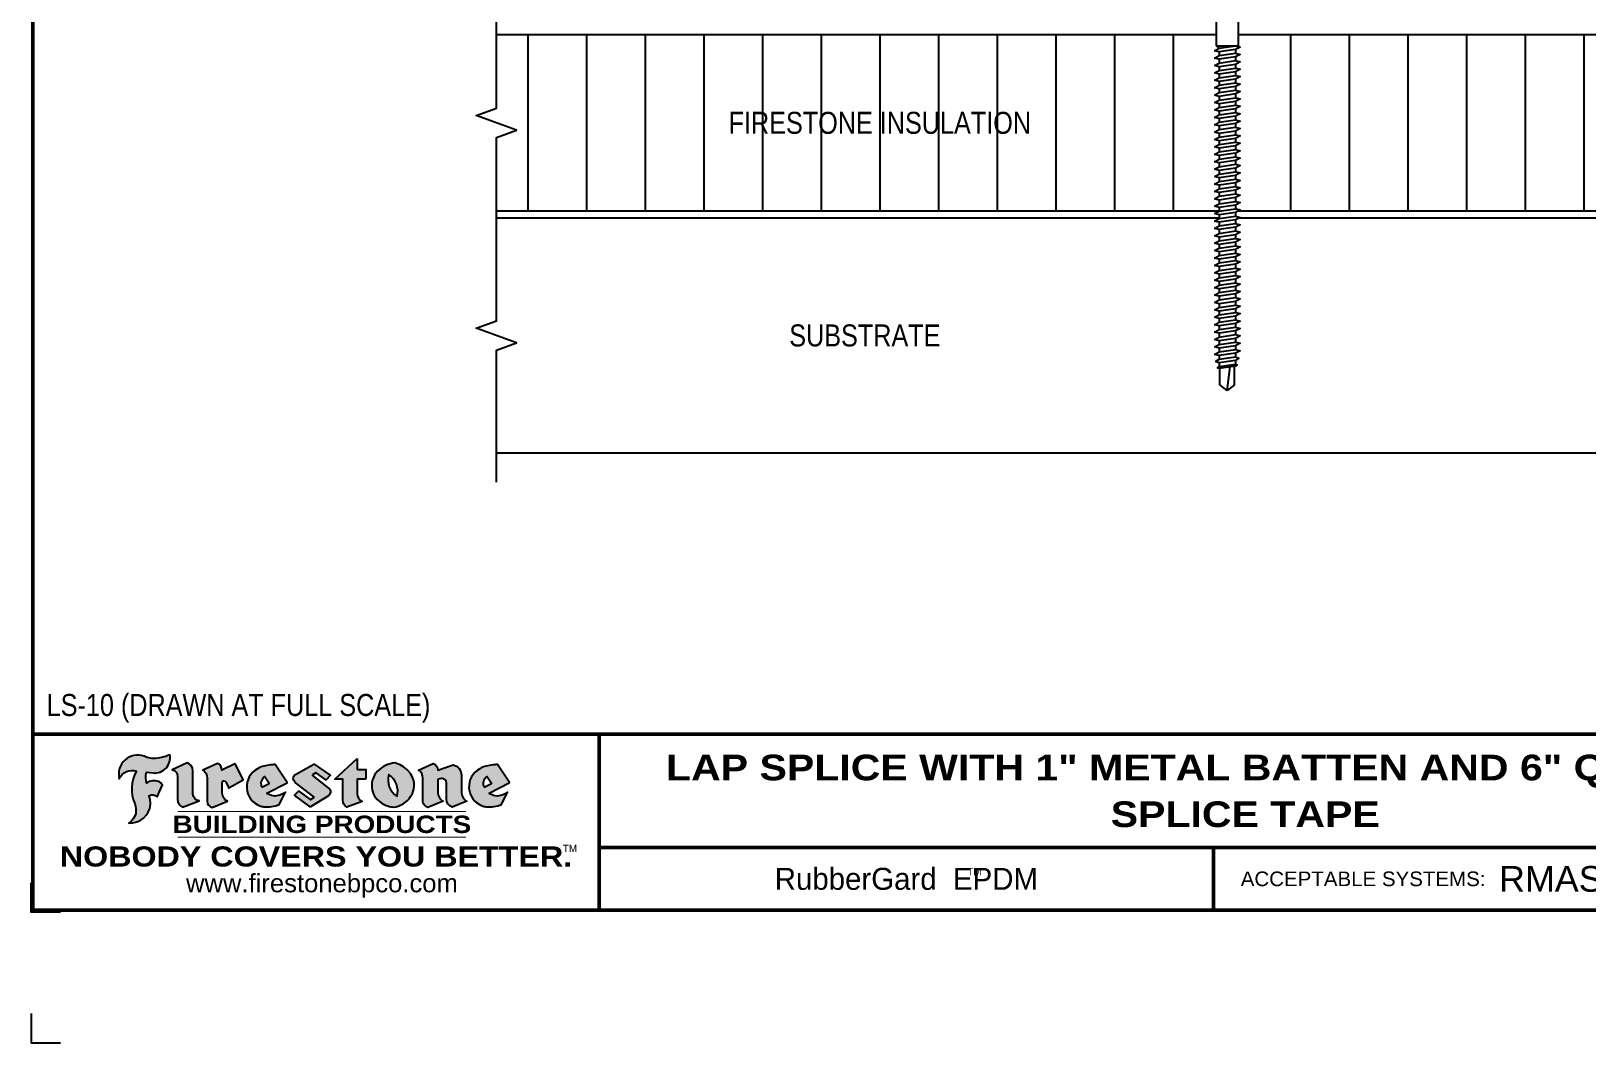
# Model space of a CAD drawing. Header units: inches. Extents: x 143.4 to 163.5, y 96.2 to 113.
# Drawn here: x 143.45 to 156.71, y 96.24 to 104.86 of the extents above; entities that cross this region are included whole.
import ezdxf
from ezdxf.enums import TextEntityAlignment as Align

# ---------------------------------------------------------------- set-up
doc = ezdxf.new("R2010")
doc.units = ezdxf.units.IN
doc.header["$MEASUREMENT"] = 0
doc.layers.get('0').update_dxf_attribs({"linetype": 'CONTINUOUS'})
doc.layers.get('DEFPOINTS').update_dxf_attribs({"linetype": 'CONTINUOUS'})
for name, color, linetype in [('FSBP-ACCESSORY-FIRESTONE', 7, 'CONTINUOUS'), ('FSBP-ANNO-NOTE', 7, 'CONTINUOUS'), ('FSBP-INSULATION', 7, 'CONTINUOUS'), ('FSBP-SUBSTRATE-GENERIC', 9, 'CONTINUOUS'), ('FSBP-TTLB', 7, 'CONTINUOUS'), ('FSBP-TTLB-BORDER', 7, 'CONTINUOUS'), ('FSBP-TTLB-TEXT', 7, 'CONTINUOUS')]:
    doc.layers.add(name, color=color, linetype=linetype)
doc.styles.add('FSBP_ARIAL', font='arial.ttf')
doc.styles.add('FSBP_ARIAL_BOLD', font='')
doc.styles.add('FSBP_ARIAL_NAR', font='ARIALN.TTF')
doc.styles.add('FSBP_BANKGOTHIC', font='bgothm.ttf')
doc.styles.get('FSBP_ARIAL_BOLD').set_extended_font_data('Arial Black')

# ---------------------------------------------------------------- blocks, each defined once
blk = doc.blocks.new('FSBP_AP_FASTENER_01')
at = {"layer": 'FSBP-ACCESSORY-FIRESTONE'}
for p, q in [((-0.125, 0.04849224421338505), (-0.09375, -0.01400775578661495)), ((0.09375, -0.01400775578661495), (0.125, 0.04849224421338505)), ((-0.09375, -0.01400775578661495), (-0.09375, -0.264007755786615)), ((-0.09375, -0.01400775578661495), (0.09375, -0.01400775578661495)), ((0.09375, -0.01400775578661495), (0.09375, -0.264007755786615)), ((-0.09375, -0.264007755786615), (-0.0703125, -0.2840970415008996)), ((-0.0703125, -0.3156643085181585), (-0.0703125, -0.3472315755354103)), ((-0.0703125, -0.3787988425526763), (-0.0703125, -0.410366109569928)), ((0.0703125, -0.2955750228038667), (0.0703125, -0.3271422898211327)), ((0.0703125, -0.3587095568383845), (0.0703125, -0.3902768238556433)), ((-0.0703125, -0.4419333765871798), (-0.0703125, -0.4735006436044458)), ((-0.0703125, -0.5050679106216975), (-0.0703125, -0.5366351776389564)), ((0.0703125, -0.4218440908729022), (0.0703125, -0.453411357890154)), ((0.0703125, -0.4849786249074128), (0.0703125, -0.5165458919246717)), ((-0.0703125, -0.5682024446562153), (-0.0703125, -0.599769711673467)), ((-0.0703125, -0.631336978690733), (-0.0703125, -0.6629042457079848)), ((0.0703125, -0.5481131589419235), (0.0703125, -0.5796804259591894)), ((0.0703125, -0.6112476929764412), (0.0703125, -0.6428149599937001)), ((-0.0703125, -0.6944715127252366), (-0.0703125, -0.7260387797425025)), ((-0.0703125, -0.7576060467597543), (-0.0703125, -0.7891733137770132)), ((0.0703125, -0.674382227010959), (0.0703125, -0.7059494940282107)), ((0.0703125, -0.7375167610454696), (0.0703125, -0.7690840280627285)), ((-0.0703125, -0.820740580794272), (-0.0703125, -0.8523078478115238)), ((-0.0703125, -0.8838751148287898), (-0.0703125, -0.9154423818460415)), ((0.0703125, -0.8006512950799802), (0.0703125, -0.8322185620972462)), ((0.0703125, -0.863785829114498), (0.0703125, -0.8953530961317568)), ((0.0703125, -0.9269203631490157), (0.0703125, -0.9584876301662675)), ((-0.0703125, -0.9470096488632933), (-0.0703125, -0.9785769158805593)), ((-0.0703125, -1.010144182897811), (-0.0703125, -1.04171144991507)), ((0.0703125, -0.9900548971835264), (0.0703125, -1.021622164200785)), ((0.0703125, -1.053189431218037), (0.0703125, -1.084756698235303)), ((-0.0703125, -1.073278716932329), (-0.0703125, -1.104845983949581)), ((-0.0703125, -1.136413250966847), (-0.0703125, -1.167980517984098)), ((0.0703125, -1.116323965252555), (0.0703125, -1.147891232269814)), ((0.0703125, -1.179458499287072), (0.0703125, -1.211025766304324)), ((-0.0703125, -1.19954778500135), (-0.0703125, -1.231115052018616)), ((-0.0703125, -1.262682319035868), (-0.0703125, -1.294249586053127)), ((-0.0703125, -1.325816853070386), (-0.0703125, -1.357384120087637)), ((0.0703125, -1.242593033321583), (0.0703125, -1.274160300338842)), ((0.0703125, -1.305727567356094), (0.0703125, -1.33729483437336)), ((-0.0703125, -1.388951387104903), (-0.0703125, -1.420518654122155)), ((-0.0703125, -1.452085921139407), (-0.0703125, -1.483653188156673)), ((0.0703125, -1.368862101390611), (0.0703125, -1.40042936840787)), ((0.0703125, -1.431996635425129), (0.0703125, -1.463563902442381)), ((-0.0703125, -1.515220455173925), (-0.0703125, -1.546787722191183)), ((-0.0703125, -1.578354989208442), (-0.0703125, -1.609922256225694)), ((0.0703125, -1.49513116945964), (0.0703125, -1.526698436476899)), ((0.0703125, -1.558265703494151), (0.0703125, -1.589832970511416)), ((-0.0703125, -1.64148952324296), (-0.0703125, -1.673056790260212)), ((-0.0703125, -1.704624057277464), (-0.0703125, -1.73619132429473)), ((0.0703125, -1.621400237528668), (0.0703125, -1.652967504545927)), ((0.0703125, -1.684534771563186), (0.0703125, -1.716102038580438)), ((-0.0703125, -1.767758591311981), (-0.0703125, -1.79932585832924)), ((-0.0703125, -1.830893125346499), (-0.0703125, -1.862460392363751)), ((0.0703125, -1.747669305597697), (0.0703125, -1.779236572614955)), ((0.0703125, -1.810803839632207), (0.0703125, -1.842371106649473)), ((-0.0703125, -1.894027659381017), (-0.0703125, -1.925594926398269)), ((-0.0703125, -1.95716219341552), (-0.0703125, -1.988729460432786)), ((0.0703125, -1.873938373666725), (0.0703125, -1.905505640683984)), ((0.0703125, -1.937072907701243), (0.0703125, -1.968640174718495)), ((-0.0703125, -2.020296727450038), (-0.0703125, -2.051863994467297)), ((-0.0703125, -2.083431261484556), (-0.0703125, -2.114998528501808)), ((0.0703125, -2.000207441735753), (0.0703125, -2.031774708753012)), ((0.0703125, -2.063341975770264), (0.0703125, -2.09490924278753)), ((-0.0703125, -2.146565795519074), (-0.0703125, -2.178133062536325)), ((-0.0703125, -2.209700329553577), (-0.0703125, -2.241267596570843)), ((0.0703125, -2.126476509804782), (0.0703125, -2.158043776822041)), ((0.0703125, -2.189611043839299), (0.0703125, -2.221178310856551)), ((0.0703125, -2.25274557787381), (0.0703125, -2.284312844891069)), ((-0.0703125, -2.272834863588095), (-0.0703125, -2.304402130605354)), ((-0.0703125, -2.335969397622613), (-0.0703125, -2.367536664639864)), ((0.0703125, -2.315880111908321), (0.0703125, -2.347447378925587)), ((0.0703125, -2.379014645942839), (0.0703125, -2.410581912960097)), ((-0.0703125, -2.39910393165713), (-0.0703125, -2.430671198674382)), ((-0.0703125, -2.462238465691634), (-0.0703125, -2.4938057327089)), ((0.0703125, -2.442149179977356), (0.0703125, -2.473716446994608)), ((0.0703125, -2.505283714011867), (0.0703125, -2.536850981029126)), ((-0.0703125, -2.525372999726152), (-0.0703125, -2.55694026674341)), ((-0.0703125, -2.588507533760669), (-0.0703125, -2.620074800777921)), ((-0.0703125, -2.651642067795187), (-0.0703125, -2.683209334812439)), ((0.0703125, -2.568418248046378), (0.0703125, -2.599985515063644)), ((0.0703125, -2.631552782080895), (0.0703125, -2.663120049098154)), ((-0.0703125, -2.714776601829691), (-0.0703125, -2.746343868846957)), ((-0.0703125, -2.777911135864208), (-0.0703125, -2.809478402881467)), ((0.0703125, -2.694687316115413), (0.0703125, -2.726254583132665)), ((0.0703125, -2.757821850149924), (0.0703125, -2.789389117167183)), ((-0.0703125, -2.841045669898726), (-0.0703125, -2.872612936915978)), ((-0.0703125, -2.904180203933244), (-0.0703125, -2.935747470950496)), ((0.0703125, -2.820956384184434), (0.0703125, -2.8525236512017)), ((0.0703125, -2.884090918218952), (0.0703125, -2.915658185236211)), ((-0.0703125, -2.967314737967747), (-0.0703125, -2.998882004985013)), ((-0.0625, -3.154632755786622), (-0.0625, -3.013549567065063)), ((0, -3.201507755786615), (0.02460623630038583, -3.00110581902215)), ((0.0625, -3.154632755786601), (0.0625, -2.995692424207924)), ((0.0703125, -2.94722545225347), (0.0703125, -2.978792719270722)), ((0, -3.201507755786615), (-0.06250000000001421, -3.154632755786615)), ((0.0625, -3.154632755786615), (0, -3.201507755786615))]:
    blk.add_line(p, q, dxfattribs=at)
blk.add_lwpolyline([(0.1875, 0.04849224421338505, 0.1250000000000271), (0.203125, 0.110992244213385), (0.140625, 0.142242244213385), (-0.140625, 0.142242244213385), (-0.203125, 0.110992244213385, 0.1250000000000271), (-0.1875, 0.04849224421338505)], format="xyb", close=True, dxfattribs=at)
for points in [[(-0.109375, -0.3054610321523867), (-0.0703125, -0.2840970415008996), (0.0703125, -0.264007755786615), (0.109375, -0.2742110321523867), (0.0703125, -0.2955750228038667), (-0.0703125, -0.3156643085181585)], [(-0.109375, -0.3685955661869045), (-0.0703125, -0.3472315755354103), (0.0703125, -0.3271422898211327), (0.109375, -0.3373455661869045), (0.0703125, -0.3587095568383845), (-0.0703125, -0.3787988425526763)], [(-0.109375, -0.431730100221408), (-0.0703125, -0.410366109569928), (0.0703125, -0.3902768238556433), (0.109375, -0.400480100221408), (0.0703125, -0.4218440908729022), (-0.0703125, -0.4419333765871798)], [(-0.109375, -0.4948646342559258), (-0.0703125, -0.4735006436044458), (0.0703125, -0.453411357890154), (0.109375, -0.4636146342559258), (0.0703125, -0.4849786249074128), (-0.0703125, -0.5050679106216975)], [(-0.109375, -0.5579991682904435), (-0.0703125, -0.5366351776389564), (0.0703125, -0.5165458919246717), (0.109375, -0.5267491682904435), (0.0703125, -0.5481131589419235), (-0.0703125, -0.5682024446562153)], [(-0.109375, -0.6211337023249612), (-0.0703125, -0.599769711673467), (0.0703125, -0.5796804259591894), (0.109375, -0.5898837023249612), (0.0703125, -0.6112476929764412), (-0.0703125, -0.631336978690733)], [(-0.109375, -0.6842682363594648), (-0.0703125, -0.6629042457079848), (0.0703125, -0.6428149599937001), (0.109375, -0.6530182363594648), (0.0703125, -0.674382227010959), (-0.0703125, -0.6944715127252366)], [(-0.109375, -0.7474027703939825), (-0.0703125, -0.7260387797425025), (0.0703125, -0.7059494940282107), (0.109375, -0.7161527703939825), (0.0703125, -0.7375167610454696), (-0.0703125, -0.7576060467597543)], [(-0.109375, -0.8105373044285002), (-0.0703125, -0.7891733137770132), (0.0703125, -0.7690840280627285), (0.109375, -0.7792873044285002), (0.0703125, -0.8006512950799802), (-0.0703125, -0.820740580794272)], [(-0.109375, -0.873671838463018), (-0.0703125, -0.8523078478115238), (0.0703125, -0.8322185620972462), (0.109375, -0.842421838463018), (0.0703125, -0.863785829114498), (-0.0703125, -0.8838751148287898)], [(-0.109375, -0.9368063724975215), (-0.0703125, -0.9154423818460415), (0.0703125, -0.8953530961317568), (0.109375, -0.9055563724975215), (0.0703125, -0.9269203631490157), (-0.0703125, -0.9470096488632933)], [(-0.109375, -0.9999409065320393), (-0.0703125, -0.9785769158805593), (0.0703125, -0.9584876301662675), (0.109375, -0.9686909065320393), (0.0703125, -0.9900548971835264), (-0.0703125, -1.010144182897811)], [(-0.109375, -1.063075440566557), (-0.0703125, -1.04171144991507), (0.0703125, -1.021622164200785), (0.109375, -1.031825440566557), (0.0703125, -1.053189431218037), (-0.0703125, -1.073278716932329)], [(-0.109375, -1.126209974601075), (-0.0703125, -1.104845983949581), (0.0703125, -1.084756698235303), (0.109375, -1.094959974601075), (0.0703125, -1.116323965252555), (-0.0703125, -1.136413250966847)], [(-0.109375, -1.189344508635578), (-0.0703125, -1.167980517984098), (0.0703125, -1.147891232269814), (0.109375, -1.158094508635578), (0.0703125, -1.179458499287072), (-0.0703125, -1.19954778500135)], [(-0.109375, -1.252479042670096), (-0.0703125, -1.231115052018616), (0.0703125, -1.211025766304324), (0.109375, -1.221229042670096), (0.0703125, -1.242593033321583), (-0.0703125, -1.262682319035868)], [(-0.109375, -1.315613576704614), (-0.0703125, -1.294249586053127), (0.0703125, -1.274160300338842), (0.109375, -1.284363576704614), (0.0703125, -1.305727567356094), (-0.0703125, -1.325816853070386)], [(-0.109375, -1.378748110739132), (-0.0703125, -1.357384120087637), (0.0703125, -1.33729483437336), (0.109375, -1.347498110739132), (0.0703125, -1.368862101390611), (-0.0703125, -1.388951387104903)], [(-0.109375, -1.441882644773635), (-0.0703125, -1.420518654122155), (0.0703125, -1.40042936840787), (0.109375, -1.410632644773635), (0.0703125, -1.431996635425129), (-0.0703125, -1.452085921139407)], [(-0.109375, -1.505017178808153), (-0.0703125, -1.483653188156673), (0.0703125, -1.463563902442381), (0.109375, -1.473767178808153), (0.0703125, -1.49513116945964), (-0.0703125, -1.515220455173925)], [(-0.109375, -1.568151712842671), (-0.0703125, -1.546787722191183), (0.0703125, -1.526698436476899), (0.109375, -1.536901712842671), (0.0703125, -1.558265703494151), (-0.0703125, -1.578354989208442)], [(-0.109375, -1.631286246877188), (-0.0703125, -1.609922256225694), (0.0703125, -1.589832970511416), (0.109375, -1.600036246877188), (0.0703125, -1.621400237528668), (-0.0703125, -1.64148952324296)], [(-0.109375, -1.694420780911692), (-0.0703125, -1.673056790260212), (0.0703125, -1.652967504545927), (0.109375, -1.663170780911692), (0.0703125, -1.684534771563186), (-0.0703125, -1.704624057277464)], [(-0.109375, -1.75755531494621), (-0.0703125, -1.73619132429473), (0.0703125, -1.716102038580438), (0.109375, -1.72630531494621), (0.0703125, -1.747669305597697), (-0.0703125, -1.767758591311981)], [(-0.109375, -1.820689848980727), (-0.0703125, -1.79932585832924), (0.0703125, -1.779236572614955), (0.109375, -1.789439848980727), (0.0703125, -1.810803839632207), (-0.0703125, -1.830893125346499)], [(-0.109375, -1.883824383015245), (-0.0703125, -1.862460392363751), (0.0703125, -1.842371106649473), (0.109375, -1.852574383015245), (0.0703125, -1.873938373666725), (-0.0703125, -1.894027659381017)], [(-0.109375, -1.946958917049749), (-0.0703125, -1.925594926398269), (0.0703125, -1.905505640683984), (0.109375, -1.915708917049749), (0.0703125, -1.937072907701243), (-0.0703125, -1.95716219341552)], [(-0.109375, -2.010093451084266), (-0.0703125, -1.988729460432786), (0.0703125, -1.968640174718495), (0.109375, -1.978843451084266), (0.0703125, -2.000207441735753), (-0.0703125, -2.020296727450038)], [(-0.109375, -2.073227985118784), (-0.0703125, -2.051863994467297), (0.0703125, -2.031774708753012), (0.109375, -2.041977985118784), (0.0703125, -2.063341975770264), (-0.0703125, -2.083431261484556)], [(-0.109375, -2.136362519153302), (-0.0703125, -2.114998528501808), (0.0703125, -2.09490924278753), (0.109375, -2.105112519153302), (0.0703125, -2.126476509804782), (-0.0703125, -2.146565795519074)], [(-0.109375, -2.199497053187805), (-0.0703125, -2.178133062536325), (0.0703125, -2.158043776822041), (0.109375, -2.168247053187805), (0.0703125, -2.189611043839299), (-0.0703125, -2.209700329553577)], [(-0.109375, -2.262631587222323), (-0.0703125, -2.241267596570843), (0.0703125, -2.221178310856551), (0.109375, -2.231381587222323), (0.0703125, -2.25274557787381), (-0.0703125, -2.272834863588095)], [(-0.109375, -2.325766121256841), (-0.0703125, -2.304402130605354), (0.0703125, -2.284312844891069), (0.109375, -2.294516121256841), (0.0703125, -2.315880111908321), (-0.0703125, -2.335969397622613)], [(-0.109375, -2.388900655291359), (-0.0703125, -2.367536664639864), (0.0703125, -2.347447378925587), (0.109375, -2.357650655291359), (0.0703125, -2.379014645942839), (-0.0703125, -2.39910393165713)], [(-0.109375, -2.452035189325862), (-0.0703125, -2.430671198674382), (0.0703125, -2.410581912960097), (0.109375, -2.420785189325862), (0.0703125, -2.442149179977356), (-0.0703125, -2.462238465691634)], [(-0.109375, -2.51516972336038), (-0.0703125, -2.4938057327089), (0.0703125, -2.473716446994608), (0.109375, -2.48391972336038), (0.0703125, -2.505283714011867), (-0.0703125, -2.525372999726152)], [(-0.109375, -2.578304257394898), (-0.0703125, -2.55694026674341), (0.0703125, -2.536850981029126), (0.109375, -2.547054257394898), (0.0703125, -2.568418248046378), (-0.0703125, -2.588507533760669)], [(-0.109375, -2.641438791429415), (-0.0703125, -2.620074800777921), (0.0703125, -2.599985515063644), (0.109375, -2.610188791429415), (0.0703125, -2.631552782080895), (-0.0703125, -2.651642067795187)], [(-0.109375, -2.704573325463919), (-0.0703125, -2.683209334812439), (0.0703125, -2.663120049098154), (0.109375, -2.673323325463919), (0.0703125, -2.694687316115413), (-0.0703125, -2.714776601829691)], [(-0.109375, -2.767707859498437), (-0.0703125, -2.746343868846957), (0.0703125, -2.726254583132665), (0.109375, -2.736457859498437), (0.0703125, -2.757821850149924), (-0.0703125, -2.777911135864208)], [(-0.109375, -2.830842393532954), (-0.0703125, -2.809478402881467), (0.0703125, -2.789389117167183), (0.109375, -2.799592393532954), (0.0703125, -2.820956384184434), (-0.0703125, -2.841045669898726)], [(-0.109375, -2.893976927567472), (-0.0703125, -2.872612936915978), (0.0703125, -2.8525236512017), (0.109375, -2.862726927567472), (0.0703125, -2.884090918218952), (-0.0703125, -2.904180203933244)], [(-0.099609375, -2.955716372316267), (-0.0703125, -2.935747470950496), (0.0703125, -2.915658185236211), (0.099609375, -2.927256550887698), (0.0703125, -2.94722545225347), (-0.0703125, -2.967314737967747)], [(-0.0849609375, -3.008866455667892), (-0.0703125, -2.998882004985013), (0.0703125, -2.978792719270722), (0.0849609375, -2.984591902096462), (0.0703125, -2.994576352779355), (-0.0703125, -3.014665638493632)]]:
    blk.add_lwpolyline(points, close=True, dxfattribs=at)
blk.add_lwpolyline([(-0.09375, -0.264007755786615), (0.09375, -0.264007755786615)], dxfattribs=at)
blk = doc.blocks.new('TTLB-EPDM_2')
at = {"layer": 'FSBP-TTLB-TEXT'}
h = blk.add_hatch(color=1, dxfattribs=at)
edge = h.paths.add_edge_path()
edge.add_arc((1.037309769669573, -0.1982514792917306), 0.1319107607348553, 264.0410451462098, 370.3106169565175)
edge.add_arc((1.027551646585694, 0.1214293576525799), 0.3273056962876235, 270.05058356628535, 295.23459397187514, ccw=False)
edge.add_arc((1.022801957313345, -0.06680179986895154), 0.1391656561713503, 249.3281275763668, 272.0749124149863, ccw=False)
edge.add_line((0.9736743133014443, -0.1970076156048179), (0.9474927838574558, -0.1852745150568325))
edge.add_arc((0.8939498971398288, -0.3394262635682071), 0.1631857907024099, 70.84590087378872, 194.3325259843273)
edge.add_arc((0.8444260109029493, -0.4259936440910768), 0.1179914261095279, 70.96950098067128, 156.9641407594482, ccw=False)
edge.add_arc((1.153141409296894, -0.4684497516079468), 0.3110405457095052, 150.3231137483159, 203.2084295854517)
edge.add_arc((0.7562495500622943, -0.6412608153899899), 0.1218587156617311, 0.8849157075190988, 24.34668939894999, ccw=False)
edge.add_arc((0.7493781665697374, -0.6475258110744375), 0.1289731377238325, -58.36655102076742, 3.6216782311386737, ccw=False)
edge.add_arc((0.8256699029544474, -0.5792158350996106), 0.1783301886510354, 267.2205474105585, 354.1381621173521)
edge.add_arc((0.7903121048625305, -0.6011409294291745), 0.212787892960859, 0.9996158580669322, 21.00503380861244)
edge.add_arc((1.01880712263941, -0.5666691048185161), 0.05136395668415847, 40.82117713173261, 125.52727787225791, ccw=False)
edge.add_line((1.057676976260041, -0.5330924682126437), (1.102776947655911, -0.4308018311949837))
edge.add_arc((1.040858222524664, -0.4699705673995949), 0.07326744446031509, 32.31675181867256, 66.31481236598174)
edge.add_arc((1.032262518825329, -0.5063316993097662), 0.1102246948011782, 69.8179132332389, 125.254734720681)
edge.add_arc((1.127708877207287, -0.368959353531244), 0.1659710644737306, 164.1569669952081, 196.5811013160487, ccw=False)
edge.add_line((0.9680425188342383, -0.3236487780942383), (1.023615334387159, -0.3294494641845773))
h = blk.add_hatch(color=1, dxfattribs=at)
edge = h.paths.add_edge_path()
edge.add_line((1.275239419159561, -0.6223407783464694), (1.415345367376062, -0.5660418822574371))
edge.add_arc((1.421019305783958, -0.5090099247487757), 0.05731350411836949, 181.9717871001989, 264.31851000495806, ccw=False)
edge.add_line((1.363739737527226, -0.5109819325197265), (1.363412352251203, -0.3102363679013962))
edge.add_arc((1.294263659668751, -0.3103491388303989), 0.06914878453844908, 0.0934405599591014, 72.42834396969012)
edge.add_line((1.315139561173908, -0.2444268274366692), (1.186839444240604, -0.3024209471341379))
edge.add_arc((1.175246268095289, -0.3585110609420917), 0.05727567197445628, -0.017399788185912257, 78.322067691347, ccw=False)
edge.add_line((1.232521937428658, -0.3585284546236807), (1.232574268422297, -0.555126496687123))
edge.add_arc((1.305699496415486, -0.5558575689677219), 0.07312888236350451, 179.4272023230205, 245.3845503102953)
h = blk.add_hatch(color=1, dxfattribs=at)
edge = h.paths.add_edge_path()
edge.add_line((1.792026821926584, -0.3839679064720229), (1.722158956877934, -0.2518542302253621))
edge.add_arc((1.720119655279638, -0.2529327078887852), 0.002306916790721817, 27.87197133405656, 117.3766794470751)
edge.add_line((1.719058846382097, -0.250884159729182), (1.610638460368705, -0.3070279753467702))
edge.add_arc((1.547088841662962, -0.3061026658494403), 0.06355635479880145, 359.165808011073, 425.8793658831422)
edge.add_line((1.573061729235633, -0.2480956029480268), (1.446879247402876, -0.3051325108639702))
edge.add_arc((1.407812067100189, -0.370357133046621), 0.07602957263902092, -3.441403975725109, 59.07992244284969, ccw=False)
edge.add_line((1.483704536400296, -0.3749210150788969), (1.483704536400296, -0.5723838140635706))
edge.add_arc((1.54053746518044, -0.568254406115083), 0.05698275005415228, 184.1557352478595, 255.3066498366543)
edge.add_line((1.526084036778343, -0.6233736605654059), (1.657291340682093, -0.570650514527486))
edge.add_arc((1.688298576827198, -0.5021390388423987), 0.0752015358480571, 207.5160880841914, 245.649226723163, ccw=False)
edge.add_arc((1.721050197024907, -0.4914488168456328), 0.1093332836229113, 179.4823365255141, 204.5537900001094, ccw=False)
edge.add_line((1.611721375809452, -0.4904610114968335), (1.611721375809452, -0.4126404716788983))
edge.add_arc((1.628589765097195, -0.414159299036043), 0.01693662875851176, 28.356188110622725, 174.8549701683585, ccw=False)
edge.add_arc((1.627340435522395, -0.4197189881350504), 0.02111886817708033, 22.216893572439517, 40.10213956426492, ccw=False)
edge.add_line((1.646891420738257, -0.4117336534413738), (1.666638796144639, -0.4549750258192233))
edge.add_arc((1.668737246926742, -0.4540167099035481), 0.002306916790685496, 204.545128184284, 299.6323508190091)
edge.add_line((1.669877862091766, -0.4560219186518992), (1.791128135493295, -0.3870515928837648))
edge.add_line((1.791128135493295, -0.3870515928837648), (1.792026821926584, -0.3839679064720229))
h = blk.add_hatch(color=1, dxfattribs=at)
h.paths.add_polyline_path([(2.063388732080512, -0.2583237030618903, 0.02524281661523788), (2.025024361750752, -0.2610532129309178, 0.1213611957758757), (1.901773912052249, -0.3008158885520373, 0.6151668103976068), (1.93274136141747, -0.6099060679591872, 0.05306812109568645), (1.967936229862175, -0.617865745600497, 0.1150932231766138), (2.099126721549737, -0.5994933789882708), (2.151195569562105, -0.4944891916583316, -0.08755405562188731), (2.104230609512001, -0.5187113292177372, -0.265591761123442), (1.992692314386659, -0.5010701623316862), (2.165347897647223, -0.4141184325909109, 0.4518949533370738), (2.166222728871162, -0.4107679608846269)])
h.paths.add_polyline_path([(2.014217313945437, -0.4188965037300676), (1.951113654018855, -0.4515330109460507, -0.3720533890450154), (1.973177450672722, -0.3607130665457561)], flags=16)
h = blk.add_hatch(color=1, dxfattribs=at)
edge = h.paths.add_edge_path()
edge.add_arc((2.260407392426802, -0.3775796671688782), 0.04152450223225729, 123.20805433950699, 232.2027298779723, ccw=False)
edge.add_line((2.237665217914071, -0.3428366421988329), (2.393535971665983, -0.2540943745380986))
edge.add_arc((2.394677353533142, -0.2560991469722482), 0.002306916790741334, 55.64644466176611, 119.65426054492559, ccw=False)
edge.add_line((2.395979141996861, -0.2541946229174954), (2.531809646140459, -0.3470380726374032))
edge.add_arc((2.530468902927946, -0.3489153772789875), 0.002306916790700397, -42.731101238422525, 54.4661353739603, ccw=False)
edge.add_line((2.532163440279987, -0.3504807552658491), (2.498457913851155, -0.3869673252714421))
edge.add_arc((2.496763376499139, -0.3854019472845934), 0.002306916790672934, 233.7527076894875, 317.26889876138785, ccw=False)
edge.add_line((2.495399362263356, -0.38726241234572), (2.413849913492982, -0.3274738082119626))
edge.add_arc((2.412485899257181, -0.3293342732731342), 0.002306916790720064, 53.75270768979358, 124.4135619297835)
edge.add_line((2.41118211687575, -0.3274311136421062), (2.382933981293377, -0.346782838468144))
edge.add_arc((2.38423776367478, -0.3486859980991606), 0.002306916790694898, 124.4135619293799, 231.8459020253626)
edge.add_line((2.382812599816248, -0.3505000469010184), (2.519899969301207, -0.4581994452042721))
edge.add_arc((2.494247019847682, -0.4908523236374461), 0.04152450223225742, -55.21225898295222, 51.84590202520428, ccw=False)
edge.add_line((2.517938320565804, -0.5249552055672808), (2.364434947484597, -0.6179520922513717))
edge.add_arc((2.36323960192349, -0.6159790200102006), 0.002306916790726996, 233.2955624372927, 301.20872157023314, ccw=False)
edge.add_line((2.361860787187538, -0.6178285429225383), (2.231266621301074, -0.5204709167214361))
edge.add_arc((2.232647938930649, -0.5186232623475259), 0.002306916790697672, 135.5134179846393, 233.21798691998708, ccw=False)
edge.add_line((2.231002150870836, -0.5170067083764565), (2.262839375599356, -0.4845937328397696))
edge.add_arc((2.264485163659225, -0.4862102868108537), 0.002306916790748497, 53.0352839999411, 135.513417985369, ccw=False)
edge.add_line((2.265872365996302, -0.4843670465239001), (2.361834678328762, -0.5565872257804898))
edge.add_arc((2.363221880665761, -0.5547439854936304), 0.002306916790627066, 233.0352840000685, 302.2362632414394)
edge.add_line((2.36445241715569, -0.5566953042850713), (2.39428499383348, -0.5378823484768844))
edge.add_arc((2.393054457343549, -0.5359310296853765), 0.002306916790685166, 302.2362632406177, 412.2027298768422)
edge.add_line((2.394468296066179, -0.5341081404551886), (2.234958295420142, -0.4103916733127022))
h = blk.add_hatch(color=1, dxfattribs=at)
edge = h.paths.add_edge_path()
edge.add_line((2.763460561272041, -0.2072496393923444), (2.763460561272041, -0.2969520779963801))
edge.add_arc((2.765767478062699, -0.2969520779963943), 0.00230691679065842, 179.9999999996471, 269.9999999996471)
edge.add_line((2.765767478062685, -0.2992589947870528), (2.835417693520355, -0.2992589947870528))
edge.add_arc((2.835417693520355, -0.3015659115777538), 0.002306916790701052, 0, 90, ccw=False)
edge.add_line((2.837724610311056, -0.3015659115777538), (2.837724610311056, -0.3790761307453892))
edge.add_arc((2.83541769352037, -0.3790761307453749), 0.002306916790686842, 269.99999999964706, 359.99999999964706, ccw=False)
edge.add_line((2.835417693520355, -0.3813830475360618), (2.765767478062685, -0.3813830475360618))
edge.add_arc((2.765767478062699, -0.3836899643267202), 0.00230691679065842, 90.00000000035294, 180.0000000003529)
edge.add_line((2.763460561272041, -0.3836899643267344), (2.763460561272041, -0.5033995910642801))
edge.add_arc((2.836735953378943, -0.5071368822038516), 0.07337063740681413, 177.0802527808789, 245.3249543133826)
edge.add_line((2.806105814540615, -0.5738080530967267), (2.674529557384915, -0.6226036013049594))
edge.add_arc((2.708610405062069, -0.564298408791804), 0.06753517344606039, 177.0345319916277, 239.6926428024901, ccw=False)
edge.add_line((2.641165668230087, -0.560804539009709), (2.641165668230087, -0.3836899643267344))
edge.add_arc((2.638858751439429, -0.3836899643267202), 0.00230691679065842, 359.9999999996471, 449.999999999647)
edge.add_line((2.638858751439443, -0.3813830475360618), (2.572857950769389, -0.3813830475360618))
edge.add_line((2.572857950769389, -0.3813830475360618), (2.763460561272041, -0.2072496393923444))
h = blk.add_hatch(color=1, dxfattribs=at)
edge = h.paths.add_edge_path(flags=16)
edge.add_arc((2.940363509127394, -0.4847985213681437), 0.1684614578629418, 344.5558804047865, 417.0140046669545)
edge.add_arc((3.194458079644619, -0.3883534532477785), 0.1684614578629414, 164.5558804047864, 237.0140046669546)
edge = h.paths.add_edge_path()
edge.add_arc((3.069375116502199, -0.4399344555144872), 0.1828726885096673, 136.0914512150047, 191.213418978326)
edge.add_arc((3.064939550433406, -0.4318234379590333), 0.1803148804748503, 194.0167254156723, 240.6663730831859)
edge.add_arc((3.098047041778981, -0.3845058757092554), 0.2378525180183701, 239.2975390661776, 264.2889872773176)
edge.add_arc((3.04884478212623, -0.4190232383793012), 0.203760689247156, 277.1986764832036, 326.503572961274)
edge.add_arc((3.077739326803546, -0.4341046616465112), 0.171374865791709, 325.3768876809902, 406.3828327799087)
edge.add_arc((3.011839488065919, -0.4896144380417797), 0.2571945645850002, 44.28462553519766, 73.82901434867304)
edge.add_arc((3.117152499586992, -0.4983433120546693), 0.2579560664039132, 97.50292863483666, 134.1039137579027)
h = blk.add_hatch(color=1, dxfattribs=at)
edge = h.paths.add_edge_path()
edge.add_line((3.322690228557462, -0.5721896537377091), (3.322690228557462, -0.3749210150788969))
edge.add_arc((3.246797759257384, -0.3703571330465745), 0.076029572638996, 356.5585960242387, 419.0799224428129)
edge.add_line((3.285864939560099, -0.3051325108639702), (3.412047421392799, -0.2480956029480268))
edge.add_arc((3.386074533820159, -0.3061026658494941), 0.06355635479883807, 0.3962622833877276, 65.87936588318718, ccw=False)
edge.add_line((3.449629368605429, -0.3056631084210863), (3.580526418688805, -0.2593848434574539))
edge.add_arc((3.555744121700958, -0.3530904070730321), 0.09692726601172152, 2.366977007666776, 75.18615851992018, ccw=False)
edge.add_line((3.652588689330287, -0.3490873311063041), (3.652588689330287, -0.4883770011386872))
edge.add_arc((3.761877549389556, -0.4914934052703811), 0.1093332836229047, 178.3666365323574, 204.5537900000422)
edge.add_arc((3.729125929191727, -0.5021836272670953), 0.07520153584796169, 207.5160880841711, 245.2240541443093)
edge.add_line((3.697611150971852, -0.5704631245385627), (3.572585913552643, -0.6207021253773775))
edge.add_arc((3.59534718600759, -0.5526356419907701), 0.07177131519198746, 180.3328587115751, 251.51018566665869, ccw=False)
edge.add_line((3.523577081955409, -0.5530525936986663), (3.523577081955409, -0.4153032515383615))
edge.add_arc((3.486319529276879, -0.4148773504126441), 0.0372599868942854, 359.3450650296066, 449.0500281941028)
edge.add_arc((3.482769874121713, -0.4419622099033496), 0.06447454900600783, 86.29402372314017, 119.8211331593848)
edge.add_line((3.450707067966732, -0.3860252459975726), (3.450707067966732, -0.4904610114968335))
edge.add_arc((3.560035889182251, -0.491448816845647), 0.1093332836229751, 179.4823365255069, 204.5537900001023)
edge.add_arc((3.527284268984408, -0.5021390388424952), 0.07520153584796385, 207.5160880841699, 245.6492267231416)
edge.add_line((3.496277032839316, -0.570650514527486), (3.365069728935509, -0.6233736605654059))
edge.add_arc((3.37950248606194, -0.5682868177318081), 0.05694615642555727, 183.9298782390169, 255.318496325343, ccw=False)
h = blk.add_hatch(color=1, dxfattribs=at)
h.paths.add_polyline_path([(3.957695472291277, -0.2583237030618903, 0.02524281661523822), (3.919331101961575, -0.2610532129309178, 0.1085638477195505), (3.807890832595604, -0.2939221658134414, 0.6425897848490651), (3.827048101628293, -0.6099060679591872, 0.05306812109569052), (3.862242970072884, -0.617865745600497, 0.1150932231766133), (3.993433461760503, -0.5994933789882708), (4.045502309772871, -0.4944891916583316, -0.08755405562189084), (3.998537349722767, -0.5187113292177372, -0.2655917611234366), (3.886999054597368, -0.5010701623316862), (4.059654637857989, -0.4141184325909109, 0.4518949533370731), (4.060529469081928, -0.4107679608846269)])
h.paths.add_polyline_path([(3.90852405415626, -0.4188965037300676), (3.845420394229677, -0.4515330109460507, -0.3720533890450147), (3.867484190883488, -0.3607130665457561)], flags=16)
at = {"layer": 'DEFPOINTS', "color": 1}
blk.add_lwpolyline([(0.234375, -1.515625), (-0.015625, -1.515625), (-0.015625, -1.265625)], dxfattribs=at)
at = {"layer": 'DEFPOINTS', "linetype": 'Continuous', "ltscale": 1.75}
blk.add_lwpolyline([(-0.015625, -2.380833333333342), (-0.015625, -2.630833333333342), (0.234375, -2.630833333333342)], dxfattribs=at)
at = {"layer": 'FSBP-TTLB', "const_width": 0.03125}
for points in [[(0, 0), (0, -1.5), (20, -1.5), (20, 0), (0, 0)], [(4.825208527206769, 0), (4.825208527206769, -0.9643749050531198)], [(4.825208527206769, -0.9643749050531198), (15.84028770518938, -0.9643749050531198)], [(4.825208527206769, -0.9643749050531198), (4.825208527206769, -1.5)]]:
    blk.add_lwpolyline(points, dxfattribs=at)
at = {"layer": 'FSBP-TTLB-BORDER', "const_width": 0.03125}
blk.add_lwpolyline([(20, 0), (20, 13), (0, 13), (0, 0)], dxfattribs=at)
at = {"layer": 'FSBP-TTLB-TEXT', "color": 1}
blk.add_line((0.7358432058323388, -0.379822754145593), (0.7358432058323388, -0.379822754145593), dxfattribs=at)
for points in [[(1.023615323725323, -0.3294494630716969, 0.5000510906601082), (1.167090420776901, -0.1746414942047778, -0.1103304102359608), (1.027840608309816, -0.2058762110801382, -0.09957876667165425), (0.9736743133014443, -0.1970076156048179), (0.9474927838574558, -0.1852745150568325, 0.5978159689075124), (0.7358432058323388, -0.379822754145593, -0.3938834584182213), (0.8828996422548698, -0.3144510229727047, 0.2349406564350952), (0.86727108227484, -0.5910237178633082, -0.1027304183841549), (0.8780937320133262, -0.6393788197974146, -0.2772692352614086), (0.8170223912655956, -0.7573362346216896, 0.3985429150902959), (1.003067614090241, -0.5974286950643517, 0.0875124847930418), (0.9889600163401155, -0.5248671157293501, -0.3874031597924062), (1.057676976260041, -0.5330924682126437), (1.102776947655911, -0.4308018311949837, 0.1494423498871741), (1.07029056398062, -0.4028746979725923, 0.2467195073738216), (0.9686394281704906, -0.4163228904100862, -0.1424285161541127), (0.9680425188342383, -0.3236487780942383), (1.023615334387159, -0.3294494641845773)], [(2.166222728871162, -0.4107679608846269), (2.063388732080512, -0.2583237030618903, 0.02524281661523788), (2.025024361750752, -0.2610532129309178, 0.1085638477195265), (1.913584092384895, -0.2939221658134414, 0.6425897848491228), (1.93274136141747, -0.6099060679591872, 0.05306812109568648), (1.967936229862175, -0.617865745600497, 0.1150932231766137), (2.099126721549737, -0.5994933789882708), (2.151195569562105, -0.4944891916583316, -0.0875540556218873), (2.104230609512001, -0.5187113292177372, -0.2655917611234418), (1.992692314386659, -0.5010701623316862), (2.165347897647223, -0.4141184325909109)], [(2.763460561272041, -0.2072496393923444), (2.763460561272041, -0.2969520779963801, 0.4142135623730958), (2.765767478062685, -0.2992589947870528), (2.835417693520355, -0.2992589947870528, -0.414213562373095), (2.837724610311056, -0.3015659115777538), (2.837724610311056, -0.3790761307453892, -0.4142135623730938), (2.835417693520355, -0.3813830475360618), (2.765767478062685, -0.3813830475360618, 0.4142135623730958), (2.763460561272041, -0.3836899643267344), (2.763460561272041, -0.5033995910642801, 0.3068985753588853), (2.806105814540615, -0.5738080530967267), (2.674529557384915, -0.6226036013049594, -0.2804194150632976), (2.641165668230087, -0.560804539009709), (2.641165668230087, -0.3836899643267344, 0.414213562373095), (2.638858751439443, -0.3813830475360618), (2.572857950769389, -0.3813830475360618), (2.763460561272041, -0.2072496393923444)], [(4.060529469081928, -0.4107679608846269), (3.957695472291277, -0.2583237030618903, 0.02524281661523788), (3.919331101961575, -0.2610532129309178, 0.1085638477195265), (3.807890832595604, -0.2939221658134414, 0.6425897848491228), (3.827048101628293, -0.6099060679591872, 0.05306812109568648), (3.862242970072884, -0.617865745600497, 0.1150932231766137), (3.993433461760503, -0.5994933789882708), (4.045502309772871, -0.4944891916583316, -0.0875540556218873), (3.998537349722767, -0.5187113292177372, -0.2655917611234418), (3.886999054597368, -0.5010701623316862), (4.059654637857989, -0.4141184325909109)], [(4.059654637857989, -0.4141184325909109, 0.4518949533370731), (4.060529469081928, -0.4107679608846269, 0.4518949533370731)]]:
    blk.add_lwpolyline(points, format="xyb", dxfattribs=at)
for points in [[(1.275239419159561, -0.6223407783464694), (1.415345367376062, -0.5660418822574371, -0.3756100036733062), (1.363739737527226, -0.5109819325197265), (1.363412352251203, -0.3102363679013962, 0.3265360292958048), (1.315139561173908, -0.2444268274366692), (1.186839444240604, -0.3024209471341379, -0.3557863980845349), (1.232521937428658, -0.3585284546236807), (1.232574268422297, -0.555126496687123, 0.2960110723418457)], [(1.792026821926584, -0.3839679064720229), (1.722158956877934, -0.2518542302253621, 0.4116839150163434), (1.719058846382097, -0.250884159729182), (1.610638460368705, -0.3070279753467702, 0.2996033003794034), (1.573061729235633, -0.2480956029480268), (1.446879247402876, -0.3051325108639702, -0.2797757560995365), (1.483704536400296, -0.3749210150788969), (1.483704536400296, -0.5723838140635706, 0.320828638474519), (1.526084036778343, -0.6233736605654059), (1.657291340682093, -0.570650514527486, -0.1679398621276611), (1.621603752698661, -0.5368819723450571, -0.1098333365370753), (1.611721375809452, -0.4904610114968335), (1.611721375809452, -0.4126404716788983, -0.743334502655012), (1.64349420176768, -0.4061152228778298, -0.07819791644735608), (1.646891420738257, -0.4117336534413738), (1.666638796144639, -0.4549750258192233, 0.4404648714563479), (1.669877862091766, -0.4560219186518992), (1.791128135493295, -0.3870515928837648)], [(2.234958295420142, -0.4103916733127022, -0.5150044486718882), (2.237665217914071, -0.3428366421988329), (2.393535971665983, -0.2540943745380986, -0.2867822934100265), (2.395979141996861, -0.2541946229174954), (2.531809646140459, -0.3470380726374032, -0.4515027974650387), (2.532163440279987, -0.3504807552658491), (2.498457913851155, -0.3869673252714421, -0.3814439164929681), (2.495399362263356, -0.38726241234572), (2.413849913492982, -0.3274738082119626, 0.3184718635035665), (2.41118211687575, -0.3274311136421062), (2.382933981293377, -0.346782838468144, 0.5064094529656681), (2.382812599816248, -0.3505000469010184), (2.519899969301207, -0.4581994452042721, -0.5043597839115849), (2.517938320565804, -0.5249552055672808), (2.364434947484597, -0.6179520922513717, -0.3053163970316367), (2.361860787187538, -0.6178285429225383), (2.231266621301074, -0.5204709167214361, -0.4541703869768119), (2.231002150870836, -0.5170067083764565), (2.262839375599356, -0.4845937328397696, -0.3762644290664977), (2.265872365996302, -0.4843670465239001), (2.361834678328762, -0.5565872257804898, 0.3114700032088108), (2.36445241715569, -0.5566953042850713), (2.39428499383348, -0.5378823484768844, 0.520381097387146), (2.394468296066179, -0.5341081404551886)], [(2.937624918725987, -0.3131105398334029, 0.2452625673097023), (2.889993533867141, -0.4754966266250307, 0.2064059665179019), (2.976604338974084, -0.5890186876871866, 0.1094800500670344), (3.074378098474654, -0.6211778035979165, 0.2185147641853038), (3.218764944843201, -0.5314757029352819, 0.3689489483072479), (3.195959963110113, -0.3100352223135445, 0.1296305888694145), (3.0834694040758, -0.242595816912754, 0.1610736375384317)], [(3.322690228557462, -0.5721896537377091), (3.322690228557462, -0.3749210150788969, 0.2797757560995341), (3.285864939560099, -0.3051325108639702), (3.412047421392799, -0.2480956029480268, -0.2937618496109166), (3.449629368605429, -0.3056631084210863), (3.580526418688805, -0.2593848434574539, -0.3288760160581939), (3.652588689330287, -0.3490873311063041), (3.652588689330287, -0.4883770011386872, 0.114762897203527), (3.662431105063263, -0.536926560769686, 0.166032965990522), (3.697611150971852, -0.5704631245385627), (3.572585913552643, -0.6207021253773775, -0.3209557512194564), (3.523577081955409, -0.5530525936986663), (3.523577081955409, -0.4153032515383615, 0.4127061514896111), (3.48693727661589, -0.3776224848030694, 0.1473421876160361), (3.450707067966732, -0.3860252459975726), (3.450707067966732, -0.4904610114968335, 0.1098333365370753), (3.460589444855941, -0.5368819723450855, 0.1679398621276611), (3.496277032839316, -0.570650514527486), (3.365069728935509, -0.6233736605654059, -0.3219729545308964), (3.322690228557462, -0.5721896537377091, 29.1476284739)], [(1.951113654018855, -0.4515330109460507), (2.014217313945437, -0.4188965037300676), (1.973177450672722, -0.3607130665457561, 0.3720533890450154)], [(3.10274193015772, -0.5296595419651595, 0.3271311138286319), (3.032079658614293, -0.3434924326507627, 0.3271311138286322)], [(3.845420394229677, -0.4515330109460507), (3.90852405415626, -0.4188965037300676), (3.867484190883488, -0.3607130665457561, 0.3720533890450154)]]:
    blk.add_lwpolyline(points, format="xyb", close=True, dxfattribs=at)
at = {"layer": 'FSBP-TTLB-TEXT'}
for points, const_width in [([(1.233926579809207, -0.6584455781731435), (3.691229482685259, -0.6584455781731577)], 0.0078125), ([(1.233926579809207, -0.8761560960495984), (3.691229482685259, -0.8761560960495842)], 0.0078125), ([(10.06152282927678, -0.9643749050531198), (10.06152282927678, -1.5)], 0.03125)]:
    blk.add_lwpolyline(points, dxfattribs=dict(at, const_width=const_width))
at = {"layer": 'FSBP-TTLB-TEXT', "color": 1}
for centre, start, end in [((1.789987520328282, -0.3850463841354355), 299.6323508193319, 27.87197133380463), ((2.164310260790558, -0.412058050385383), 296.7304547840455, 34.00233684987403)]:
    blk.add_arc(centre, 0.00230691679068068, start, end, dxfattribs=at)
at = {"layer": 'FSBP-TTLB-TEXT', "lineweight": 18, "style": 'FSBP_ARIAL_BOLD'}
blk.add_text('BUILDING PRODUCTS', height=0.1484375, dxfattribs=at).set_placement((2.462578031247233, -0.7673008371113639), align=Align.MIDDLE_CENTER)
at = {"layer": 'FSBP-TTLB-TEXT', "color": 1}
for s, height, style, p in [('NOBODY COVERS YOU BETTER.', 0.171875, 'FSBP_ARIAL_BOLD', (2.412604263603384, -1.041650450587369)), ('TM', 0.0625, 'FSBP_BANKGOTHIC', (4.576671173373001, -0.9725745042934193))]:
    blk.add_text(s, height=height, dxfattribs=dict(at, style=style)).set_placement(p, align=Align.MIDDLE_CENTER)
at = {"layer": 'FSBP-TTLB-TEXT'}
for s, height, style, p in [('www.firestonebpco.com', 0.15625, 'FSBP_ARIAL', (2.462578031247233, -1.268657306740124)), ('RubberGard  EPDM', 0.1875, 'FSBP_BANKGOTHIC', (7.443365678241776, -1.23218745252656)), ('TM', 0.0625, 'FSBP_BANKGOTHIC', (8.023397742165457, -1.169706269210366))]:
    blk.add_text(s, height=height, dxfattribs=dict(at, style=style)).set_placement(p, align=Align.MIDDLE_CENTER)
at = {"layer": 'FSBP-TTLB-TEXT', "style": 'FSBP_ARIAL'}
blk.add_text('ACCEPTABLE SYSTEMS:', height=0.125, dxfattribs=at).set_placement((10.29281281591562, -1.23218745252656), align=Align.MIDDLE_LEFT)
at = {"layer": 'FSBP-TTLB-TEXT'}
for tag, height, style, p in [('MAXIMUM_WARRANTY', 0.1875, 'FSBP_ARIAL_BOLD', (18.03987100774941, 0.2240244307510579)), ('ACCPT_SYSTEMS', 0.21875, 'FSBP_ARIAL', (12.49438170418193, -1.23218745252656))]:
    blk.add_attdef(tag, text='', height=height, dxfattribs=dict(at, style=style)).set_placement(p, align=Align.MIDDLE_LEFT)
for tag, height, style, p in [('DETAIL_DESCP_LINE_1', 0.21875, 'FSBP_ARIAL_BOLD', (10.33118450231211, -0.2831249841755152)), ('DETAIL_DESCP_LINE_2', 0.21875, 'FSBP_ARIAL_BOLD', (10.33118450231211, -0.6812499208775904)), ('ISSUE_REV_DATE', 0.21875, 'FSBP_ARIAL', (16.84069633627263, -0.7282559425942452)), ('DETAIL_NUMBER', 0.4375, 'FSBP_ARIAL', (18.91941590748775, -0.8931630692489421))]:
    blk.add_attdef(tag, text='', height=height, dxfattribs=dict(at, style=style)).set_placement(p, align=Align.MIDDLE_CENTER)

msp = doc.modelspace()

# ---------------------------------------------------------------- hatches: boundary and pattern name
at = {"layer": 'FSBP-INSULATION'}
h = msp.add_hatch(dxfattribs=at)
h.set_pattern_fill('LINE', color=256, scale=4, angle=90, style=0)
h.set_pattern_definition([(90, (-88.31682718467476, 182.3650710056602), (-0.5, 3.061515884555943e-17), [])])
h.paths.add_polyline_path([(147.4117785967262, 104.8288568290745), (147.4117785967262, 104.2038568290745), (147.2400612580103, 104.1413568290745), (147.583495935442, 104.0163568290745), (147.4117785967262, 103.9538568290745), (147.4117785967262, 103.3288568290745), (153.5703849756953, 103.3288568290745), (153.5703849756953, 103.3576250616182), (153.5313224756953, 103.3678283379839), (153.5703849756953, 103.3891923286354), (153.5703849756953, 103.4207595956527), (153.5313224756953, 103.4309628720184), (153.5703849756953, 103.4523268626699), (153.5703849756953, 103.4838941296872), (153.5313224756953, 103.494097406053), (153.5703849756953, 103.5154613967044), (153.5703849756953, 103.5470286637217), (153.5313224756953, 103.5572319400875), (153.5703849756953, 103.5785959307389), (153.5703849756953, 103.6101631977562), (153.5313224756953, 103.620366474122), (153.5703849756953, 103.6417304647735), (153.5703849756953, 103.6732977317907), (153.5313224756953, 103.6835010081565), (153.5703849756953, 103.704864998808), (153.5703849756953, 103.7364322658252), (153.5313224756953, 103.746635542191), (153.5703849756953, 103.7679995328425), (153.5703849756953, 103.7995667998597), (153.5313224756953, 103.8097700762255), (153.5703849756953, 103.831134066877), (153.5703849756953, 103.8627013338943), (153.5313224756953, 103.87290461026), (153.5703849756953, 103.8942686009115), (153.5703849756953, 103.9258358679288), (153.5313224756953, 103.9360391442945), (153.5703849756953, 103.957403134946), (153.5703849756953, 103.9889704019633), (153.5313224756953, 103.9991736783291), (153.5703849756953, 104.0205376689805), (153.5703849756953, 104.0521049359978), (153.5313224756953, 104.0623082123636), (153.5703849756953, 104.083672203015), (153.5703849756953, 104.1152394700323), (153.5313224756953, 104.1254427463981), (153.5703849756953, 104.1468067370496), (153.5703849756952, 104.1783740040668), (153.5313224756953, 104.1885772804326), (153.5703849756953, 104.2099412710841), (153.5703849756953, 104.2415085381014), (153.5313224756953, 104.2517118144671), (153.5703849756953, 104.2730758051186), (153.5703849756953, 104.3046430721359), (153.5313224756953, 104.3148463485016), (153.5703849756953, 104.3362103391531), (153.5703849756953, 104.3677776061704), (153.5313224756953, 104.3779808825361), (153.5703849756953, 104.3993448731876), (153.5703849756953, 104.4309121402049), (153.5313224756953, 104.4411154165706), (153.5703849756953, 104.4624794072221), (153.5703849756953, 104.4940466742394), (153.5313224756953, 104.5042499506052), (153.5703849756953, 104.5256139412567), (153.5703849756953, 104.5571812082739), (153.5313224756953, 104.5673844846397), (153.5703849756953, 104.5887484752912), (153.5703849756953, 104.6203157423084), (153.5313224756953, 104.6305190186742), (153.5703849756953, 104.6518830093257), (153.5703849756953, 104.6834502763429), (153.5313224756953, 104.6936535527087), (153.5703849756953, 104.7150175433602), (153.5469474756953, 104.7351068290745), (153.5469474756953, 104.8288568290745)])
h.paths.add_polyline_path([(158.9734664487638, 103.3288568290745), (158.9734664487637, 103.9538568290745), (159.1451837874797, 104.0163568290745), (158.8017491100478, 104.1413568290745), (158.9734664487636, 104.2038568290745), (158.9734664487637, 104.8288568290745), (153.7344474756953, 104.8288568290745), (153.7344474756953, 104.728984863255), (153.7500724756953, 104.7249035527087), (153.7110099756953, 104.7035395620572), (153.7110099756953, 104.67197229504), (153.7500724756953, 104.6617690186742), (153.7110099756953, 104.6404050280227), (153.7110099756953, 104.6088377610055), (153.7500724756953, 104.5986344846397), (153.7110099756953, 104.5772704939882), (153.7110099756953, 104.5457032269709), (153.7500724756953, 104.5354999506052), (153.7110099756953, 104.5141359599537), (153.7110099756953, 104.4825686929364), (153.7500724756953, 104.4723654165707), (153.7110099756953, 104.4510014259192), (153.7110099756953, 104.4194341589019), (153.7500724756953, 104.4092308825361), (153.7110099756953, 104.3878668918847), (153.7110099756953, 104.3562996248674), (153.7500724756952, 104.3460963485016), (153.7110099756953, 104.3247323578502), (153.7110099756953, 104.2931650908329), (153.7500724756953, 104.2829618144671), (153.7110099756953, 104.2615978238156), (153.7110099756953, 104.2300305567984), (153.7500724756953, 104.2198272804326), (153.7110099756953, 104.1984632897811), (153.7110099756953, 104.1668960227639), (153.7500724756952, 104.1566927463981), (153.7110099756953, 104.1353287557466), (153.7110099756953, 104.1037614887293), (153.7500724756953, 104.0935582123636), (153.7110099756953, 104.0721942217121), (153.7110099756953, 104.0406269546948), (153.7500724756953, 104.0304236783291), (153.7110099756953, 104.0090596876776), (153.7110099756953, 103.9774924206603), (153.7500724756953, 103.9672891442945), (153.7110099756953, 103.9459251536431), (153.7110099756953, 103.9143578866258), (153.7500724756953, 103.90415461026), (153.7110099756953, 103.8827906196086), (153.7110099756953, 103.8512233525913), (153.7500724756953, 103.8410200762255), (153.7110099756953, 103.819656085574), (153.7110099756953, 103.7880888185568), (153.7500724756953, 103.777885542191), (153.7110099756953, 103.7565215515395), (153.7110099756953, 103.7249542845223), (153.7500724756953, 103.7147510081565), (153.7110099756953, 103.693387017505), (153.7110099756953, 103.6618197504878), (153.7500724756953, 103.651616474122), (153.7110099756953, 103.6302524834705), (153.7110099756953, 103.5986852164532), (153.7500724756953, 103.5884819400875), (153.7110099756953, 103.567117949436), (153.7110099756953, 103.5355506824187), (153.7500724756953, 103.525347406053), (153.7110099756953, 103.5039834154014), (153.7110099756953, 103.4724161483842), (153.7500724756953, 103.4622128720184), (153.7110099756953, 103.4408488813669), (153.7110099756953, 103.4092816143497), (153.7500724756953, 103.3990783379839), (153.7110099756953, 103.3777143473324), (153.7110099756953, 103.3461470803152), (153.7500724756953, 103.3359438039494), (153.7371144586016, 103.3288568290745)])
h.paths.add_polyline_path([(149.3423605470612, 103.933403640125), (152.0170493260517, 103.933403640125), (152.0170493260517, 104.224437917069), (149.3423605470612, 104.224437917069)], flags=24)

# ---------------------------------------------------------------- linework, layer by layer
at = {"layer": 'FSBP-INSULATION', "linetype": 'Continuous'}
msp.add_lwpolyline([(147.4117785967262, 103.3288568290745), (147.4117785967262, 103.9538568290745), (147.583495935442, 104.0163568290745), (147.2400612580103, 104.1413568290745), (147.4117785967262, 104.2038568290745), (147.4117785967262, 105.1726068290745)], dxfattribs=at)
at = {"layer": 'FSBP-INSULATION'}
for points in [[(153.5469474756953, 104.8288568290745), (147.4117785967262, 104.8288568290745)], [(158.9734664487638, 104.8288568290745), (153.7344474756953, 104.8288568290745)], [(147.4117785967262, 103.3288568290745), (153.5703849756953, 103.3288568290745)], [(153.7371144586015, 103.3288568290745), (158.9734664487638, 103.3288568290745)]]:
    msp.add_lwpolyline(points, dxfattribs=at)
at = {"layer": 'FSBP-SUBSTRATE-GENERIC'}
for p, q in [((148.9753788607483, 103.2663568290745), (148.9753788607483, 103.2663568290745)), ((147.4117785967262, 101.2663568290745), (158.9734664487638, 101.2663568290745))]:
    msp.add_line(p, q, dxfattribs=at)
for points in [[(147.4117785967262, 101.0163568290745), (147.4117785967262, 102.1413568290745), (147.583495935442, 102.2038568290745), (147.2400612580103, 102.3288568290745), (147.4117785967262, 102.3913568290745), (147.4117785967262, 103.3288568290745)], [(153.5703849756953, 103.2663568290745), (147.4117785967262, 103.2663568290745)], [(158.9734664487638, 103.2663568290745), (153.7382746578418, 103.2663568290745)]]:
    msp.add_lwpolyline(points, dxfattribs=at)

# ---------------------------------------------------------------- block references
at = {"ltscale": 1.75}
ref = msp.add_blockref('TTLB-EPDM_2', (143.4627011304549, 98.86596216310215), dxfattribs=at)
ref.add_attrib('DETAIL_DESCP_LINE_1', 'LAP SPLICE WITH 1" METAL BATTEN AND 6" QUICKSEAM', dxfattribs={"layer": 'FSBP-TTLB-TEXT', "height": 0.21875, "style": 'FSBP_ARIAL_BOLD'}).set_placement((153.7938856327671, 98.58283717892664), align=Align.MIDDLE_CENTER)
ref.add_attrib('DETAIL_DESCP_LINE_2', 'SPLICE TAPE', dxfattribs={"layer": 'FSBP-TTLB-TEXT', "height": 0.21875, "style": 'FSBP_ARIAL_BOLD'}).set_placement((153.7938856327671, 98.18471224222456), align=Align.MIDDLE_CENTER)
ref.add_attrib('ACCPT_SYSTEMS', 'RMAS,MAS,BITS', dxfattribs={"layer": 'FSBP-TTLB-TEXT', "height": 0.21875, "style": 'FSBP_ARIAL'}).set_placement((155.9570828346369, 97.6337747105756), align=Align.MIDDLE_LEFT)
at = {"layer": 'FSBP-ACCESSORY-FIRESTONE'}
msp.add_blockref('FSBP_AP_FASTENER_01', (153.6406974756953, 104.9991145848611), dxfattribs=at)

# ---------------------------------------------------------------- texts
at = {"layer": 'DEFPOINTS', "style": 'FSBP_ARIAL_NAR'}
msp.add_text('LS-10 (DRAWN AT FULL SCALE)', height=0.1875, dxfattribs=at).set_placement((143.5798584845294, 99.11596216310218), align=Align.MIDDLE_LEFT)
at = {"layer": 'FSBP-ANNO-NOTE', "style": 'FSBP_ARIAL_NAR'}
for s, p in [('FIRESTONE INSULATION', (150.6797049365564, 104.0788568290745)), ('SUBSTRATE', (150.5523474885385, 102.2663568290745))]:
    msp.add_text(s, height=0.1875, dxfattribs=at).set_placement(p, align=Align.MIDDLE_CENTER)

doc.saveas('drawing.dxf')
